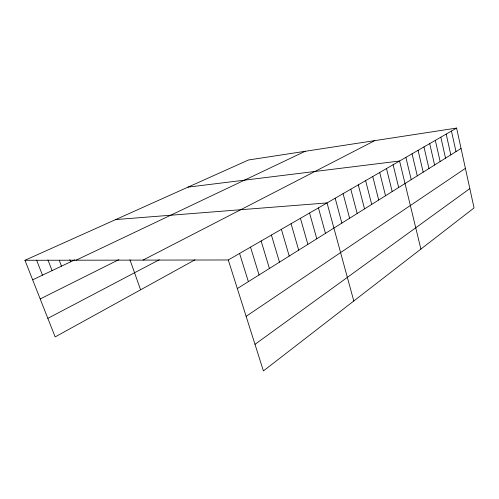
<?xml version="1.0" encoding="UTF-8"?>
<svg xmlns="http://www.w3.org/2000/svg" width="499" height="499" viewBox="0 0 499 499"><rect width="100%" height="100%" fill="white"/><g stroke="black" fill="none" stroke-linecap="round" stroke-linejoin="round"><path stroke-width="0.75" d="M254.989 344.329L469.827 188.597M246.126 316.335L465.405 168.369M237.331 288.559L461.057 148.44M228.286 259.973L456.604 128.075L474.05 207.94L263.41 370.925L228.286 259.973L24.95 260.285L55.164 336.912L194.953 259.836M47.848 318.356L159.281 259.754M142.976 260.104L374.774 140.624M40.194 298.951L118.868 259.642M32.653 279.827L74.838 259.829M76.048 260.21L305.195 151.291M24.95 260.285L248.521 159.979L456.604 128.075M187.992 187.137L399.58 161.021L420.894 249.076M115.718 219.566L327.038 202.925L353.797 300.984M36.602 260.116L42.471 275.174M47.966 259.96L52.077 270.62M59.331 260.528L61.477 266.16M69.86 259.623L70.677 261.8M129.952 259.767L140.593 289.807M239.582 253.448L248.371 281.648M250.529 247.124L259.062 274.955M261.133 240.998L269.423 268.462M271.412 235.06L279.471 262.168M281.38 229.303L289.22 256.062M291.054 223.714L298.683 250.136M300.442 218.288L307.871 244.385M309.561 213.017L316.796 238.79M318.424 207.902L325.467 233.364M335.166 198.228L341.865 223.09M343.081 193.656L349.618 218.231M350.791 189.202L357.172 213.503M358.301 184.867L364.532 208.894M365.617 180.638L371.711 204.397M372.753 176.515L378.704 200.018M379.708 172.498L385.527 195.745M386.494 168.581L392.189 191.572M393.118 164.751L398.682 187.505M405.887 157.372L411.22 179.652M412.049 153.817L417.276 175.86M418.075 150.336L423.183 172.161M423.957 146.937L428.965 168.543M429.701 143.618L434.61 165.001M435.328 140.369L440.137 161.545M440.823 137.194L445.538 158.158M446.2 134.088L450.822 154.852M451.458 131.05L455.992 151.609"/></g></svg>
